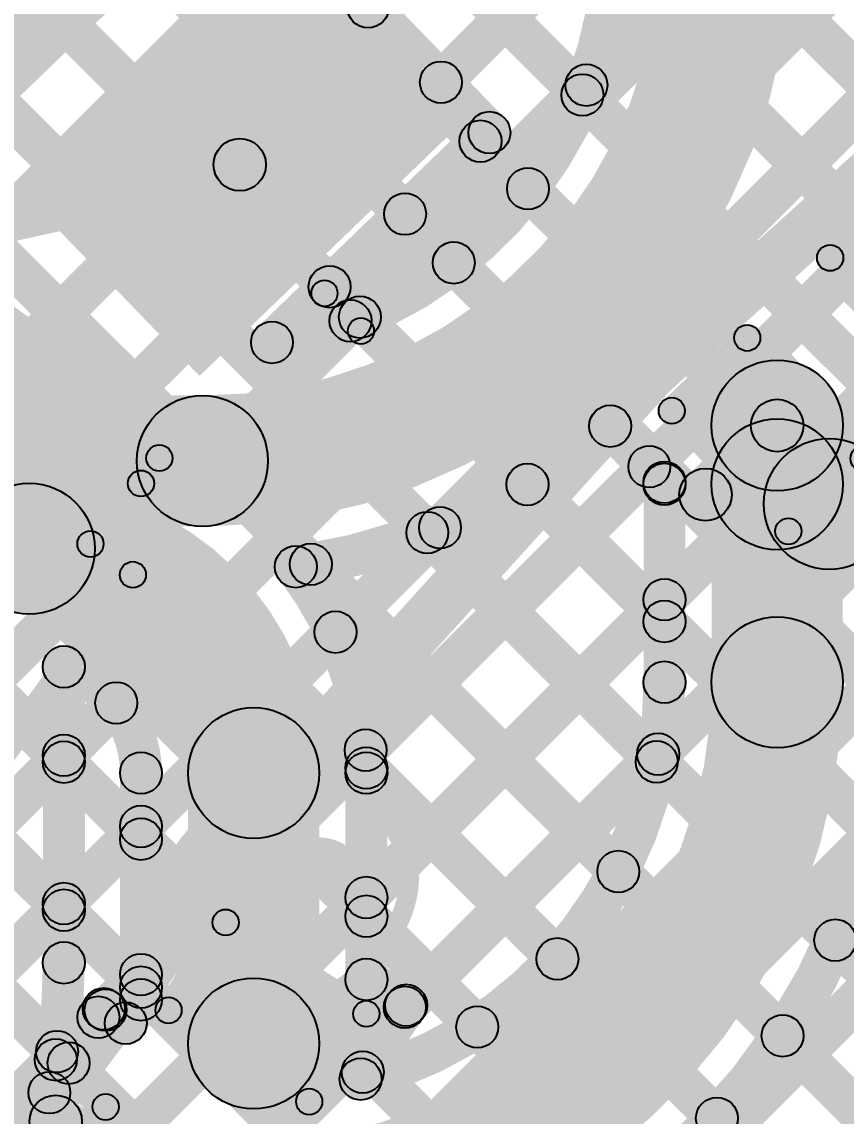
# Model space of a CAD drawing. Header units: millimetres. Extents: x -2.17 to 2.17, y -2.17 to 2.17.
# Drawn here: x -0.8104 to -0.6532, y 0.5495 to 0.7584 of the extents above; entities that cross this region are included whole.
import ezdxf

# ---------------------------------------------------------------- set-up
doc = ezdxf.new("R2010")
doc.units = ezdxf.units.MM
doc.header["$MEASUREMENT"] = 0
for name, color, linetype in [('BottomLayer', 5, 'Continuous'), ('Mechanical2', 216, 'Continuous'), ('TopLayer', 1, 'Continuous'), ('TopOverlay', 2, 'Continuous'), ('TopPaste', 8, 'Continuous'), ('TopSolder', 216, 'Continuous')]:
    doc.layers.add(name, color=color, linetype=linetype)

# ---------------------------------------------------------------- blocks, each defined once
blk = doc.blocks.new('WS2812B_M____210')
at = {"layer": 'TopLayer'}
for points in [[(0.03504, 0.05079), (0.09409, 0.05079), (0.09409, 0.01142), (0.03504, 0.01142)], [(0.03504, -0.01142), (0.09409, -0.01142), (0.09409, -0.05079), (0.03504, -0.05079)]]:
    blk.add_hatch(color=1, dxfattribs=at).paths.add_polyline_path(points)
at = {"layer": 'TopOverlay'}
for points in [[(0.07, 0.0725), (0.07, 0.0675), (-0.07, 0.0675), (-0.07, 0.0725)], [(0.0725, 0.06), (0.0675, 0.06), (0.0675, 0.07), (0.0725, 0.07)]]:
    blk.add_hatch(color=2, dxfattribs=at).paths.add_polyline_path(points)
h = blk.add_hatch(color=2, dxfattribs=at)
edge = h.paths.add_edge_path()
edge.add_arc((0.07, 0.07), 0.0025, 0, 360)
h = blk.add_hatch(color=2, dxfattribs=at)
edge = h.paths.add_edge_path()
edge.add_arc((0.07, 0.07), 0.0025, 0, 360)
h = blk.add_hatch(color=2, dxfattribs=at)
edge = h.paths.add_edge_path()
edge.add_arc((0.07, 0.06), 0.0025, 0, 360)
at = {"layer": 'TopPaste'}
for points in [[(0.03504, 0.05079), (0.09409, 0.05079), (0.09409, 0.01142), (0.03504, 0.01142)], [(0.03504, -0.01142), (0.09409, -0.01142), (0.09409, -0.05079), (0.03504, -0.05079)]]:
    blk.add_hatch(color=8, dxfattribs=at).paths.add_polyline_path(points)
at = {"layer": 'TopSolder'}
for points in [[(0.03104, 0.05479), (0.09809, 0.05479), (0.09809, 0.00742), (0.03104, 0.00742)], [(0.03104, -0.00742), (0.09809, -0.00742), (0.09809, -0.05479), (0.03104, -0.05479)]]:
    blk.add_hatch(color=216, dxfattribs=at).paths.add_polyline_path(points)
at = {"layer": 'TopOverlay'}
for centre in [(0.07, 0.07), (0.07, 0.07), (0.07, 0.06)]:
    blk.add_circle(centre, 0.0025, dxfattribs=at)
blk = doc.blocks.new('WS2812B_M____211')
at = {"layer": 'TopLayer'}
blk.add_hatch(color=1, dxfattribs=at).paths.add_polyline_path([(-0.09409, 0.05079), (-0.03504, 0.05079), (-0.03504, 0.01142), (-0.09409, 0.01142)])
at = {"layer": 'TopOverlay'}
h = blk.add_hatch(color=2, dxfattribs=at)
edge = h.paths.add_edge_path()
edge.add_arc((-0.07, 0.07), 0.0025, 0, 360)
h = blk.add_hatch(color=2, dxfattribs=at)
edge = h.paths.add_edge_path()
edge.add_arc((-0.07, 0.07), 0.0025, 0, 360)
for points in [[(0.07, 0.0725), (0.07, 0.0675), (-0.07, 0.0675), (-0.07, 0.0725)], [(-0.0675, 0.06), (-0.0725, 0.06), (-0.0725, 0.07), (-0.0675, 0.07)]]:
    blk.add_hatch(color=2, dxfattribs=at).paths.add_polyline_path(points)
h = blk.add_hatch(color=2, dxfattribs=at)
edge = h.paths.add_edge_path()
edge.add_arc((-0.091, 0.061), 0.0025, 0, 360)
h = blk.add_hatch(color=2, dxfattribs=at)
edge = h.paths.add_edge_path()
edge.add_arc((-0.085, 0.061), 0.0025, 0, 360)
h = blk.add_hatch(color=2, dxfattribs=at)
edge = h.paths.add_edge_path()
edge.add_arc((-0.07, 0.06), 0.0025, 0, 360)
at = {"layer": 'TopPaste'}
blk.add_hatch(color=8, dxfattribs=at).paths.add_polyline_path([(-0.09409, 0.05079), (-0.03504, 0.05079), (-0.03504, 0.01142), (-0.09409, 0.01142)])
at = {"layer": 'TopSolder'}
blk.add_hatch(color=216, dxfattribs=at).paths.add_polyline_path([(-0.09809, 0.05479), (-0.03104, 0.05479), (-0.03104, 0.00742), (-0.09809, 0.00742)])
at = {"layer": 'TopOverlay', "const_width": 0.005}
blk.add_lwpolyline([(-0.085, 0.061, 1), (-0.091, 0.061, 1)], format="xyb", close=True, dxfattribs=at)
at = {"layer": 'TopOverlay'}
for centre in [(-0.07, 0.07), (-0.07, 0.07), (-0.091, 0.061), (-0.085, 0.061), (-0.07, 0.06)]:
    blk.add_circle(centre, 0.0025, dxfattribs=at)
blk = doc.blocks.new('C__0402_382')
at = {"layer": 'TopLayer'}
for points in [[(-0.0275, -0.0125), (-0.0275, 0.0125), (-0.0095, 0.0125), (-0.0095, -0.0125)], [(0.0095, -0.0125), (0.0095, 0.0125), (0.0275, 0.0125), (0.0275, -0.0125)]]:
    blk.add_hatch(color=1, dxfattribs=at).paths.add_polyline_path(points)
at = {"layer": 'TopOverlay'}
h = blk.add_hatch(color=2, dxfattribs=at)
edge = h.paths.add_edge_path()
edge.add_arc((-0.031, 0.016), 0.0025, 0, 360)
h = blk.add_hatch(color=2, dxfattribs=at)
edge = h.paths.add_edge_path()
edge.add_arc((-0.031, 0.016), 0.0025, 0, 360)
for points in [[(-0.031, 0.0135), (-0.031, 0.0185), (-0.011, 0.0185), (-0.011, 0.0135)], [(0.011, 0.0135), (0.011, 0.0185), (0.031, 0.0185), (0.031, 0.0135)], [(-0.0335, 0.016), (-0.0285, 0.016), (-0.0285, -0.016), (-0.0335, -0.016)], [(0.0285, 0.016), (0.0335, 0.016), (0.0335, -0.016), (0.0285, -0.016)], [(-0.031, -0.0185), (-0.031, -0.0135), (-0.011, -0.0135), (-0.011, -0.0185)], [(0.011, -0.0185), (0.011, -0.0135), (0.031, -0.0135), (0.031, -0.0185)]]:
    blk.add_hatch(color=2, dxfattribs=at).paths.add_polyline_path(points)
h = blk.add_hatch(color=2, dxfattribs=at)
edge = h.paths.add_edge_path()
edge.add_arc((-0.011, 0.016), 0.0025, 0, 360)
h = blk.add_hatch(color=2, dxfattribs=at)
edge = h.paths.add_edge_path()
edge.add_arc((0.011, 0.016), 0.0025, 0, 360)
h = blk.add_hatch(color=2, dxfattribs=at)
edge = h.paths.add_edge_path()
edge.add_arc((0.031, 0.016), 0.0025, 0, 360)
h = blk.add_hatch(color=2, dxfattribs=at)
edge = h.paths.add_edge_path()
edge.add_arc((0.031, 0.016), 0.0025, 0, 360)
h = blk.add_hatch(color=2, dxfattribs=at)
edge = h.paths.add_edge_path()
edge.add_arc((-0.031, -0.016), 0.0025, 0, 360)
h = blk.add_hatch(color=2, dxfattribs=at)
edge = h.paths.add_edge_path()
edge.add_arc((-0.031, -0.016), 0.0025, 0, 360)
h = blk.add_hatch(color=2, dxfattribs=at)
edge = h.paths.add_edge_path()
edge.add_arc((-0.011, -0.016), 0.0025, 0, 360)
h = blk.add_hatch(color=2, dxfattribs=at)
edge = h.paths.add_edge_path()
edge.add_arc((0.011, -0.016), 0.0025, 0, 360)
h = blk.add_hatch(color=2, dxfattribs=at)
edge = h.paths.add_edge_path()
edge.add_arc((0.031, -0.016), 0.0025, 0, 360)
h = blk.add_hatch(color=2, dxfattribs=at)
edge = h.paths.add_edge_path()
edge.add_arc((0.031, -0.016), 0.0025, 0, 360)
at = {"layer": 'TopPaste'}
for points in [[(-0.0275, -0.0125), (-0.0275, 0.0125), (-0.0095, 0.0125), (-0.0095, -0.0125)], [(0.0095, -0.0125), (0.0095, 0.0125), (0.0275, 0.0125), (0.0275, -0.0125)]]:
    blk.add_hatch(color=8, dxfattribs=at).paths.add_polyline_path(points)
at = {"layer": 'TopSolder'}
for points in [[(-0.02986, -0.01486), (-0.02986, 0.01486), (-0.00714, 0.01486), (-0.00714, -0.01486)], [(0.00714, -0.01486), (0.00714, 0.01486), (0.02986, 0.01486), (0.02986, -0.01486)]]:
    blk.add_hatch(color=216, dxfattribs=at).paths.add_polyline_path(points)
at = {"layer": 'TopOverlay'}
for centre in [(-0.031, 0.016), (-0.031, 0.016), (-0.011, 0.016), (0.011, 0.016), (0.031, 0.016), (0.031, 0.016), (-0.031, -0.016), (-0.031, -0.016), (-0.011, -0.016), (0.011, -0.016), (0.031, -0.016), (0.031, -0.016)]:
    blk.add_circle(centre, 0.0025, dxfattribs=at)
blk = doc.blocks.new('C__0402_383')
at = {"layer": 'TopLayer'}
for points in [[(-0.0275, -0.0125), (-0.0275, 0.0125), (-0.0095, 0.0125), (-0.0095, -0.0125)], [(0.0095, -0.0125), (0.0095, 0.0125), (0.0275, 0.0125), (0.0275, -0.0125)]]:
    blk.add_hatch(color=1, dxfattribs=at).paths.add_polyline_path(points)
at = {"layer": 'TopOverlay'}
h = blk.add_hatch(color=2, dxfattribs=at)
edge = h.paths.add_edge_path()
edge.add_arc((-0.031, 0.016), 0.0025, 0, 360)
h = blk.add_hatch(color=2, dxfattribs=at)
edge = h.paths.add_edge_path()
edge.add_arc((-0.031, 0.016), 0.0025, 0, 360)
for points in [[(-0.031, 0.0135), (-0.031, 0.0185), (-0.011, 0.0185), (-0.011, 0.0135)], [(0.011, 0.0135), (0.011, 0.0185), (0.031, 0.0185), (0.031, 0.0135)], [(-0.0335, 0.016), (-0.0285, 0.016), (-0.0285, -0.016), (-0.0335, -0.016)], [(0.0285, 0.016), (0.0335, 0.016), (0.0335, -0.016), (0.0285, -0.016)], [(-0.031, -0.0185), (-0.031, -0.0135), (-0.011, -0.0135), (-0.011, -0.0185)], [(0.011, -0.0185), (0.011, -0.0135), (0.031, -0.0135), (0.031, -0.0185)]]:
    blk.add_hatch(color=2, dxfattribs=at).paths.add_polyline_path(points)
h = blk.add_hatch(color=2, dxfattribs=at)
edge = h.paths.add_edge_path()
edge.add_arc((-0.011, 0.016), 0.0025, 0, 360)
h = blk.add_hatch(color=2, dxfattribs=at)
edge = h.paths.add_edge_path()
edge.add_arc((0.011, 0.016), 0.0025, 0, 360)
h = blk.add_hatch(color=2, dxfattribs=at)
edge = h.paths.add_edge_path()
edge.add_arc((0.031, 0.016), 0.0025, 0, 360)
h = blk.add_hatch(color=2, dxfattribs=at)
edge = h.paths.add_edge_path()
edge.add_arc((0.031, 0.016), 0.0025, 0, 360)
h = blk.add_hatch(color=2, dxfattribs=at)
edge = h.paths.add_edge_path()
edge.add_arc((-0.031, -0.016), 0.0025, 0, 360)
h = blk.add_hatch(color=2, dxfattribs=at)
edge = h.paths.add_edge_path()
edge.add_arc((-0.031, -0.016), 0.0025, 0, 360)
h = blk.add_hatch(color=2, dxfattribs=at)
edge = h.paths.add_edge_path()
edge.add_arc((-0.011, -0.016), 0.0025, 0, 360)
h = blk.add_hatch(color=2, dxfattribs=at)
edge = h.paths.add_edge_path()
edge.add_arc((0.011, -0.016), 0.0025, 0, 360)
h = blk.add_hatch(color=2, dxfattribs=at)
edge = h.paths.add_edge_path()
edge.add_arc((0.031, -0.016), 0.0025, 0, 360)
h = blk.add_hatch(color=2, dxfattribs=at)
edge = h.paths.add_edge_path()
edge.add_arc((0.031, -0.016), 0.0025, 0, 360)
at = {"layer": 'TopPaste'}
for points in [[(-0.0275, -0.0125), (-0.0275, 0.0125), (-0.0095, 0.0125), (-0.0095, -0.0125)], [(0.0095, -0.0125), (0.0095, 0.0125), (0.0275, 0.0125), (0.0275, -0.0125)]]:
    blk.add_hatch(color=8, dxfattribs=at).paths.add_polyline_path(points)
at = {"layer": 'TopSolder'}
for points in [[(-0.02986, -0.01486), (-0.02986, 0.01486), (-0.00714, 0.01486), (-0.00714, -0.01486)], [(0.00714, -0.01486), (0.00714, 0.01486), (0.02986, 0.01486), (0.02986, -0.01486)]]:
    blk.add_hatch(color=216, dxfattribs=at).paths.add_polyline_path(points)
at = {"layer": 'TopOverlay'}
for centre in [(-0.031, 0.016), (-0.031, 0.016), (-0.011, 0.016), (0.011, 0.016), (0.031, 0.016), (0.031, 0.016), (-0.031, -0.016), (-0.031, -0.016), (-0.011, -0.016), (0.011, -0.016), (0.031, -0.016), (0.031, -0.016)]:
    blk.add_circle(centre, 0.0025, dxfattribs=at)

msp = doc.modelspace()

# ---------------------------------------------------------------- hatches: boundary and pattern name
at = {"layer": 'BottomLayer'}
for points in [[(-1.3985, 1.49042), (-1.39284, 1.49607), (-0.4621, 0.56533), (-0.46775, 0.55967)], [(-1.41264, 1.47627), (-1.40699, 1.48193), (-0.49038, 0.56533), (-0.49604, 0.55967)], [(-1.26449, 0.29206), (-1.27014, 0.29772), (-0.08514, 1.48272), (-0.07949, 1.47706)], [(-1.2362, 0.29206), (-1.24186, 0.29772), (-0.05686, 1.48272), (-0.0512, 1.47706)], [(-1.20792, 0.29206), (-1.21357, 0.29772), (-0.02857, 1.48272), (-0.02292, 1.47706)], [(-1.17963, 0.29206), (-1.18529, 0.29772), (-0.00029, 1.48272), (0.00537, 1.47706)], [(-1.15135, 0.29206), (-1.15701, 0.29772), (0.02799, 1.48272), (0.03365, 1.47706)], [(-1.12306, 0.29206), (-1.12872, 0.29772), (0.05628, 1.48272), (0.06194, 1.47706)], [(-1.09478, 0.29206), (-1.10044, 0.29772), (0.08456, 1.48272), (0.09022, 1.47706)], [(-1.0665, 0.29206), (-1.07215, 0.29772), (0.11285, 1.48272), (0.1185, 1.47706)], [(-1.03821, 0.29206), (-1.04387, 0.29772), (0.13631, 1.47789), (0.14197, 1.47224)], [(-1.42678, 1.46213), (-1.42113, 1.46779), (-0.51867, 0.56533), (-0.52432, 0.55967)], [(-1.00993, 0.29206), (-1.01558, 0.29772), (0.14567, 1.45897), (0.15133, 1.45332)], [(-1.44092, 1.44799), (-1.43527, 1.45365), (-0.54695, 0.56533), (-0.5526, 0.55967)], [(-1.45507, 1.43385), (-1.44941, 1.43951), (-0.57372, 0.56382), (-0.57938, 0.55816)], [(-0.98164, 0.29206), (-0.9873, 0.29772), (0.14567, 1.43069), (0.15133, 1.42503)], [(-0.95336, 0.29206), (-0.95902, 0.29772), (0.14567, 1.4024), (0.15133, 1.39675)], [(-0.92507, 0.29206), (-0.93073, 0.29772), (0.14567, 1.37412), (0.15133, 1.36846)], [(-1.52262, 1.35998), (-1.51696, 1.36564), (-0.64254, 0.49122), (-0.6482, 0.48556)], [(-1.53479, 1.34387), (-1.52913, 1.34953), (-0.67083, 0.49122), (-0.67648, 0.48556)], [(-1.54696, 1.32776), (-1.54131, 1.33341), (-0.69911, 0.49122), (-0.70477, 0.48556)], [(-1.55913, 1.31164), (-1.55348, 1.3173), (-0.72739, 0.49122), (-0.73305, 0.48556)], [(-1.11914, 1.06964), (-1.11348, 1.0753), (-0.59204, 0.55385), (-0.59769, 0.54819)], [(-1.12317, 1.04538), (-1.11751, 1.05104), (-0.6036, 0.53713), (-0.60925, 0.53147)], [(-1.0902, 0.98414), (-1.08455, 0.98979), (-0.60667, 0.51192), (-0.61233, 0.50626)], [(-1.10602, 0.97166), (-1.10036, 0.97732), (-0.61426, 0.49122), (-0.61991, 0.48556)]]:
    msp.add_hatch(color=5, dxfattribs=at).paths.add_polyline_path(points)
at = {"layer": 'TopLayer'}
for points in [[(-0.79299, 0.82833), (-0.78733, 0.83399), (-0.70063, 0.7473), (-0.70629, 0.74164)], [(-0.72764, 0.74406), (-0.73329, 0.74972), (-0.70028, 0.78273), (-0.69462, 0.77707)], [(-0.76381, 0.77566), (-0.75806, 0.78122), (-0.71832, 0.74007), (-0.72408, 0.73451)], [(-0.74488, 0.69853), (-0.75054, 0.70418), (-0.70553, 0.74919), (-0.69988, 0.74353)], [(-0.75991, 0.69435), (-0.76547, 0.70011), (-0.72398, 0.74017), (-0.71842, 0.73442)], [(-0.72574, 0.73281), (-0.72009, 0.73846), (-0.71103, 0.7294), (-0.71668, 0.72375)], [(-0.87313, 0.70302), (-0.87529, 0.71279), (-0.76992, 0.73605), (-0.76776, 0.72628)], [(-0.74013, 0.71891), (-0.73448, 0.72457), (-0.72518, 0.71527), (-0.73083, 0.70961)], [(-0.75452, 0.70502), (-0.74886, 0.71068), (-0.74309, 0.7049), (-0.74874, 0.69924)], [(-0.82575, 0.6621), (-0.82575, 0.6871), (-0.77595, 0.6871), (-0.77595, 0.6621)], [(-0.70105, 0.67848), (-0.6953, 0.68403), (-0.68493, 0.6733), (-0.69069, 0.66774)], [(-0.6765, 0.66457), (-0.68345, 0.67177), (-0.66978, 0.68496), (-0.66283, 0.67777)], [(-0.65381, 0.67016), (-0.67881, 0.67016), (-0.67881, 0.68137), (-0.65381, 0.68137)], [(-0.65637, 0.65389), (-0.65637, 0.67889), (-0.61854, 0.67889), (-0.61854, 0.65389)], [(-0.74199, 0.61656), (-0.74765, 0.62222), (-0.69353, 0.67634), (-0.68787, 0.67069)], [(-0.71678, 0.66728), (-0.71112, 0.67294), (-0.68498, 0.64679), (-0.69064, 0.64114)], [(-0.68381, 0.63236), (-0.69181, 0.63236), (-0.69181, 0.67016), (-0.68381, 0.67016)], [(-0.65381, 0.63236), (-0.67881, 0.63236), (-0.67881, 0.67016), (-0.65381, 0.67016)], [(-0.74774, 0.6391), (-0.7534, 0.64476), (-0.73346, 0.6647), (-0.7278, 0.65904)], [(-0.73588, 0.6581), (-0.73022, 0.66375), (-0.68646, 0.61999), (-0.69212, 0.61434)], [(-0.75811, 0.65204), (-0.75245, 0.6577), (-0.6938, 0.59904), (-0.69945, 0.59338)], [(-0.74185, 0.58843), (-0.7475, 0.59408), (-0.69064, 0.65095), (-0.68498, 0.64529)], [(-0.79839, 0.57881), (-0.80639, 0.57881), (-0.80639, 0.6353), (-0.79839, 0.6353)], [(-0.79956, 0.61557), (-0.80521, 0.62122), (-0.79522, 0.63122), (-0.78956, 0.62557)], [(-0.73451, 0.56748), (-0.74017, 0.57313), (-0.69185, 0.62146), (-0.68619, 0.6158)], [(-0.80521, 0.61429), (-0.79956, 0.61995), (-0.78485, 0.60524), (-0.7905, 0.59958)], [(-0.74751, 0.61316), (-0.74185, 0.61881), (-0.70541, 0.58237), (-0.71106, 0.57671)], [(-0.78368, 0.57175), (-0.79168, 0.57175), (-0.79168, 0.61503), (-0.78368, 0.61503)], [(-0.75368, 0.56339), (-0.77868, 0.56339), (-0.77868, 0.61503), (-0.75368, 0.61503)], [(-0.74068, 0.57562), (-0.74868, 0.57562), (-0.74868, 0.61503), (-0.74068, 0.61503)], [(-0.79956, 0.58728), (-0.80521, 0.59294), (-0.7905, 0.60765), (-0.78485, 0.60199)], [(-0.76088, 0.45626), (-0.76654, 0.46191), (-0.62994, 0.59851), (-0.62428, 0.59285)], [(-0.80521, 0.58601), (-0.79956, 0.59167), (-0.78485, 0.57695), (-0.7905, 0.5713)], [(-0.7475, 0.58487), (-0.74185, 0.59052), (-0.72069, 0.56937), (-0.72635, 0.56371)], [(-0.65807, 0.58028), (-0.65241, 0.58594), (-0.62432, 0.55785), (-0.62998, 0.55219)], [(-0.79161, 0.56695), (-0.79727, 0.5726), (-0.7905, 0.57937), (-0.78485, 0.57371)], [(-0.74685, 0.57226), (-0.7425, 0.57897), (-0.73491, 0.57404), (-0.73927, 0.56734)], [(-0.79695, 0.56664), (-0.7926, 0.57335), (-0.7884, 0.57063), (-0.79276, 0.56392)], [(-0.78723, 0.56509), (-0.79394, 0.56945), (-0.79103, 0.57392), (-0.78432, 0.56957)], [(-0.74203, 0.55574), (-0.74874, 0.5601), (-0.74044, 0.57287), (-0.73373, 0.56851)], [(-0.80181, 0.55182), (-0.80852, 0.55617), (-0.79813, 0.57217), (-0.79142, 0.56782)], [(-0.8011, 0.55746), (-0.80675, 0.56312), (-0.79863, 0.57124), (-0.79297, 0.56558)], [(-0.66811, 0.56204), (-0.66245, 0.56769), (-0.64156, 0.54681), (-0.64722, 0.54115)], [(-0.8065, 0.55902), (-0.80085, 0.56467), (-0.79866, 0.56248), (-0.80432, 0.55683)], [(-0.80667, 0.54433), (-0.80122, 0.55272), (-0.78235, 0.54047), (-0.7878, 0.53208)], [(-0.68064, 0.54628), (-0.67498, 0.55194), (-0.66399, 0.54095), (-0.66964, 0.53529)]]:
    msp.add_hatch(color=1, dxfattribs=at).paths.add_polyline_path(points)
h = msp.add_hatch(color=1, dxfattribs=at)
edge = h.paths.add_edge_path()
edge.add_arc((-0.74436, 0.76128), 0.004, 0, 360)
h = msp.add_hatch(color=1, dxfattribs=at)
edge = h.paths.add_edge_path()
edge.add_arc((-0.73046, 0.74689), 0.004, 0, 360)
h = msp.add_hatch(color=1, dxfattribs=at)
edge = h.paths.add_edge_path()
edge.add_arc((-0.7027, 0.74636), 0.004, 0, 360)
h = msp.add_hatch(color=1, dxfattribs=at)
edge = h.paths.add_edge_path()
edge.add_arc((-0.70346, 0.74447), 0.004, 0, 360)
h = msp.add_hatch(color=1, dxfattribs=at)
edge = h.paths.add_edge_path()
edge.add_arc((-0.72291, 0.73564), 0.004, 0, 360)
h = msp.add_hatch(color=1, dxfattribs=at)
edge = h.paths.add_edge_path()
edge.add_arc((-0.7212, 0.73729), 0.004, 0, 360)
h = msp.add_hatch(color=1, dxfattribs=at)
edge = h.paths.add_edge_path()
edge.add_arc((-0.7212, 0.73729), 0.004, 0, 360)
h = msp.add_hatch(color=1, dxfattribs=at)
edge = h.paths.add_edge_path()
edge.add_arc((-0.76884, 0.73116), 0.005, 0, 360)
h = msp.add_hatch(color=1, dxfattribs=at)
edge = h.paths.add_edge_path()
edge.add_arc((-0.71385, 0.72658), 0.004, 0, 360)
h = msp.add_hatch(color=1, dxfattribs=at)
edge = h.paths.add_edge_path()
edge.add_arc((-0.7373, 0.72174), 0.004, 0, 360)
h = msp.add_hatch(color=1, dxfattribs=at)
edge = h.paths.add_edge_path()
edge.add_arc((-0.72801, 0.71244), 0.004, 0, 360)
h = msp.add_hatch(color=1, dxfattribs=at)
edge = h.paths.add_edge_path()
edge.add_arc((-0.75169, 0.70785), 0.004, 0, 360)
h = msp.add_hatch(color=1, dxfattribs=at)
edge = h.paths.add_edge_path()
edge.add_arc((-0.74592, 0.70207), 0.004, 0, 360)
h = msp.add_hatch(color=1, dxfattribs=at)
edge = h.paths.add_edge_path()
edge.add_arc((-0.74771, 0.70135), 0.004, 0, 360)
h = msp.add_hatch(color=1, dxfattribs=at)
edge = h.paths.add_edge_path()
edge.add_arc((-0.76269, 0.69723), 0.004, 0, 360)
h = msp.add_hatch(color=1, dxfattribs=at)
edge = h.paths.add_edge_path()
edge.add_arc((-0.76269, 0.69723), 0.004, 0, 360)
h = msp.add_hatch(color=1, dxfattribs=at)
edge = h.paths.add_edge_path()
edge.add_arc((-0.66631, 0.68137), 0.0125, 0, 360)
h = msp.add_hatch(color=1, dxfattribs=at)
edge = h.paths.add_edge_path()
edge.add_arc((-0.77595, 0.6746), 0.0125, 0, 360)
h = msp.add_hatch(color=1, dxfattribs=at)
edge = h.paths.add_edge_path()
edge.add_arc((-0.77595, 0.6746), 0.0125, 0, 360)
h = msp.add_hatch(color=1, dxfattribs=at)
edge = h.paths.add_edge_path()
edge.add_arc((-0.69817, 0.68126), 0.004, 0, 360)
h = msp.add_hatch(color=1, dxfattribs=at)
edge = h.paths.add_edge_path()
edge.add_arc((-0.69817, 0.68126), 0.004, 0, 360)
h = msp.add_hatch(color=1, dxfattribs=at)
edge = h.paths.add_edge_path()
edge.add_arc((-0.66631, 0.68137), 0.005, 0, 360)
h = msp.add_hatch(color=1, dxfattribs=at)
edge = h.paths.add_edge_path()
edge.add_arc((-0.66631, 0.67016), 0.0125, 0, 360)
h = msp.add_hatch(color=1, dxfattribs=at)
edge = h.paths.add_edge_path()
edge.add_arc((-0.66631, 0.67016), 0.0125, 0, 360)
h = msp.add_hatch(color=1, dxfattribs=at)
edge = h.paths.add_edge_path()
edge.add_arc((-0.66631, 0.67016), 0.0125, 0, 360)
h = msp.add_hatch(color=1, dxfattribs=at)
edge = h.paths.add_edge_path()
edge.add_arc((-0.6907, 0.67351), 0.004, 0, 360)
h = msp.add_hatch(color=1, dxfattribs=at)
edge = h.paths.add_edge_path()
edge.add_arc((-0.65637, 0.66639), 0.0125, 0, 360)
h = msp.add_hatch(color=1, dxfattribs=at)
edge = h.paths.add_edge_path()
edge.add_arc((-0.65637, 0.66639), 0.0125, 0, 360)
h = msp.add_hatch(color=1, dxfattribs=at)
edge = h.paths.add_edge_path()
edge.add_arc((-0.71395, 0.67011), 0.004, 0, 360)
h = msp.add_hatch(color=1, dxfattribs=at)
edge = h.paths.add_edge_path()
edge.add_arc((-0.68781, 0.67052), 0.004, 0, 360)
h = msp.add_hatch(color=1, dxfattribs=at)
edge = h.paths.add_edge_path()
edge.add_arc((-0.68781, 0.67016), 0.004, 0, 360)
h = msp.add_hatch(color=1, dxfattribs=at)
edge = h.paths.add_edge_path()
edge.add_arc((-0.67998, 0.66817), 0.005, 0, 360)
h = msp.add_hatch(color=1, dxfattribs=at)
edge = h.paths.add_edge_path()
edge.add_arc((-0.809, 0.65785), 0.0125, 0, 360)
h = msp.add_hatch(color=1, dxfattribs=at)
edge = h.paths.add_edge_path()
edge.add_arc((-0.809, 0.65785), 0.0125, 0, 360)
h = msp.add_hatch(color=1, dxfattribs=at)
edge = h.paths.add_edge_path()
edge.add_arc((-0.73305, 0.66092), 0.004, 0, 360)
h = msp.add_hatch(color=1, dxfattribs=at)
edge = h.paths.add_edge_path()
edge.add_arc((-0.73063, 0.66187), 0.004, 0, 360)
h = msp.add_hatch(color=1, dxfattribs=at)
edge = h.paths.add_edge_path()
edge.add_arc((-0.75814, 0.65441), 0.004, 0, 360)
h = msp.add_hatch(color=1, dxfattribs=at)
edge = h.paths.add_edge_path()
edge.add_arc((-0.75814, 0.65441), 0.004, 0, 360)
h = msp.add_hatch(color=1, dxfattribs=at)
edge = h.paths.add_edge_path()
edge.add_arc((-0.75528, 0.65487), 0.004, 0, 360)
h = msp.add_hatch(color=1, dxfattribs=at)
edge = h.paths.add_edge_path()
edge.add_arc((-0.68781, 0.64812), 0.004, 0, 360)
h = msp.add_hatch(color=1, dxfattribs=at)
edge = h.paths.add_edge_path()
edge.add_arc((-0.68781, 0.64396), 0.004, 0, 360)
h = msp.add_hatch(color=1, dxfattribs=at)
edge = h.paths.add_edge_path()
edge.add_arc((-0.75057, 0.64193), 0.004, 0, 360)
h = msp.add_hatch(color=1, dxfattribs=at)
edge = h.paths.add_edge_path()
edge.add_arc((-0.66631, 0.63236), 0.0125, 0, 360)
h = msp.add_hatch(color=1, dxfattribs=at)
edge = h.paths.add_edge_path()
edge.add_arc((-0.66631, 0.63236), 0.0125, 0, 360)
h = msp.add_hatch(color=1, dxfattribs=at)
edge = h.paths.add_edge_path()
edge.add_arc((-0.80239, 0.6353), 0.004, 0, 360)
h = msp.add_hatch(color=1, dxfattribs=at)
edge = h.paths.add_edge_path()
edge.add_arc((-0.80239, 0.6353), 0.004, 0, 360)
h = msp.add_hatch(color=1, dxfattribs=at)
edge = h.paths.add_edge_path()
edge.add_arc((-0.68781, 0.63236), 0.004, 0, 360)
h = msp.add_hatch(color=1, dxfattribs=at)
edge = h.paths.add_edge_path()
edge.add_arc((-0.68781, 0.63236), 0.004, 0, 360)
h = msp.add_hatch(color=1, dxfattribs=at)
edge = h.paths.add_edge_path()
edge.add_arc((-0.79239, 0.6284), 0.004, 0, 360)
h = msp.add_hatch(color=1, dxfattribs=at)
edge = h.paths.add_edge_path()
edge.add_arc((-0.76618, 0.61503), 0.0125, 0, 360)
h = msp.add_hatch(color=1, dxfattribs=at)
edge = h.paths.add_edge_path()
edge.add_arc((-0.76618, 0.61503), 0.0125, 0, 360)
h = msp.add_hatch(color=1, dxfattribs=at)
edge = h.paths.add_edge_path()
edge.add_arc((-0.74482, 0.61939), 0.004, 0, 360)
h = msp.add_hatch(color=1, dxfattribs=at)
edge = h.paths.add_edge_path()
edge.add_arc((-0.68902, 0.61863), 0.004, 0, 360)
h = msp.add_hatch(color=1, dxfattribs=at)
edge = h.paths.add_edge_path()
edge.add_arc((-0.80239, 0.6184), 0.004, 0, 360)
h = msp.add_hatch(color=1, dxfattribs=at)
edge = h.paths.add_edge_path()
edge.add_arc((-0.80239, 0.61712), 0.004, 0, 360)
h = msp.add_hatch(color=1, dxfattribs=at)
edge = h.paths.add_edge_path()
edge.add_arc((-0.68929, 0.61716), 0.004, 0, 360)
h = msp.add_hatch(color=1, dxfattribs=at)
edge = h.paths.add_edge_path()
edge.add_arc((-0.78768, 0.61503), 0.004, 0, 360)
h = msp.add_hatch(color=1, dxfattribs=at)
edge = h.paths.add_edge_path()
edge.add_arc((-0.78768, 0.61503), 0.004, 0, 360)
h = msp.add_hatch(color=1, dxfattribs=at)
edge = h.paths.add_edge_path()
edge.add_arc((-0.74468, 0.61599), 0.004, 0, 360)
h = msp.add_hatch(color=1, dxfattribs=at)
edge = h.paths.add_edge_path()
edge.add_arc((-0.74468, 0.61503), 0.004, 0, 360)
h = msp.add_hatch(color=1, dxfattribs=at)
edge = h.paths.add_edge_path()
edge.add_arc((-0.74468, 0.61503), 0.004, 0, 360)
h = msp.add_hatch(color=1, dxfattribs=at)
edge = h.paths.add_edge_path()
edge.add_arc((-0.78768, 0.60482), 0.004, 0, 360)
h = msp.add_hatch(color=1, dxfattribs=at)
edge = h.paths.add_edge_path()
edge.add_arc((-0.78768, 0.60241), 0.004, 0, 360)
h = msp.add_hatch(color=1, dxfattribs=at)
edge = h.paths.add_edge_path()
edge.add_arc((-0.69662, 0.59621), 0.004, 0, 360)
h = msp.add_hatch(color=1, dxfattribs=at)
edge = h.paths.add_edge_path()
edge.add_arc((-0.80239, 0.59011), 0.004, 0, 360)
h = msp.add_hatch(color=1, dxfattribs=at)
edge = h.paths.add_edge_path()
edge.add_arc((-0.74468, 0.59125), 0.004, 0, 360)
h = msp.add_hatch(color=1, dxfattribs=at)
edge = h.paths.add_edge_path()
edge.add_arc((-0.80239, 0.58884), 0.004, 0, 360)
h = msp.add_hatch(color=1, dxfattribs=at)
edge = h.paths.add_edge_path()
edge.add_arc((-0.74468, 0.58769), 0.004, 0, 360)
h = msp.add_hatch(color=1, dxfattribs=at)
edge = h.paths.add_edge_path()
edge.add_arc((-0.65524, 0.58311), 0.004, 0, 360)
h = msp.add_hatch(color=1, dxfattribs=at)
edge = h.paths.add_edge_path()
edge.add_arc((-0.80239, 0.57881), 0.004, 0, 360)
h = msp.add_hatch(color=1, dxfattribs=at)
edge = h.paths.add_edge_path()
edge.add_arc((-0.80239, 0.57881), 0.004, 0, 360)
h = msp.add_hatch(color=1, dxfattribs=at)
edge = h.paths.add_edge_path()
edge.add_arc((-0.70824, 0.57954), 0.004, 0, 360)
h = msp.add_hatch(color=1, dxfattribs=at)
edge = h.paths.add_edge_path()
edge.add_arc((-0.78768, 0.57654), 0.004, 0, 360)
h = msp.add_hatch(color=1, dxfattribs=at)
edge = h.paths.add_edge_path()
edge.add_arc((-0.74468, 0.57562), 0.004, 0, 360)
h = msp.add_hatch(color=1, dxfattribs=at)
edge = h.paths.add_edge_path()
edge.add_arc((-0.74468, 0.57562), 0.004, 0, 360)
h = msp.add_hatch(color=1, dxfattribs=at)
edge = h.paths.add_edge_path()
edge.add_arc((-0.78768, 0.57413), 0.004, 0, 360)
h = msp.add_hatch(color=1, dxfattribs=at)
edge = h.paths.add_edge_path()
edge.add_arc((-0.78768, 0.57175), 0.004, 0, 360)
h = msp.add_hatch(color=1, dxfattribs=at)
edge = h.paths.add_edge_path()
edge.add_arc((-0.78768, 0.57175), 0.004, 0, 360)
h = msp.add_hatch(color=1, dxfattribs=at)
edge = h.paths.add_edge_path()
edge.add_arc((-0.76618, 0.56339), 0.0125, 0, 360)
h = msp.add_hatch(color=1, dxfattribs=at)
edge = h.paths.add_edge_path()
edge.add_arc((-0.73709, 0.57069), 0.004, 0, 360)
h = msp.add_hatch(color=1, dxfattribs=at)
edge = h.paths.add_edge_path()
edge.add_arc((-0.73709, 0.57069), 0.004, 0, 360)
h = msp.add_hatch(color=1, dxfattribs=at)
edge = h.paths.add_edge_path()
edge.add_arc((-0.7958, 0.56841), 0.004, 0, 360)
h = msp.add_hatch(color=1, dxfattribs=at)
edge = h.paths.add_edge_path()
edge.add_arc((-0.79477, 0.57), 0.004, 0, 360)
h = msp.add_hatch(color=1, dxfattribs=at)
edge = h.paths.add_edge_path()
edge.add_arc((-0.79477, 0.57), 0.004, 0, 360)
h = msp.add_hatch(color=1, dxfattribs=at)
edge = h.paths.add_edge_path()
edge.add_arc((-0.79444, 0.56978), 0.004, 0, 360)
h = msp.add_hatch(color=1, dxfattribs=at)
edge = h.paths.add_edge_path()
edge.add_arc((-0.73734, 0.57031), 0.004, 0, 360)
h = msp.add_hatch(color=1, dxfattribs=at)
edge = h.paths.add_edge_path()
edge.add_arc((-0.79058, 0.56727), 0.004, 0, 360)
h = msp.add_hatch(color=1, dxfattribs=at)
edge = h.paths.add_edge_path()
edge.add_arc((-0.79058, 0.56727), 0.004, 0, 360)
h = msp.add_hatch(color=1, dxfattribs=at)
edge = h.paths.add_edge_path()
edge.add_arc((-0.72352, 0.56654), 0.004, 0, 360)
h = msp.add_hatch(color=1, dxfattribs=at)
edge = h.paths.add_edge_path()
edge.add_arc((-0.66528, 0.56487), 0.004, 0, 360)
h = msp.add_hatch(color=1, dxfattribs=at)
edge = h.paths.add_edge_path()
edge.add_arc((-0.80393, 0.56029), 0.004, 0, 360)
h = msp.add_hatch(color=1, dxfattribs=at)
edge = h.paths.add_edge_path()
edge.add_arc((-0.80368, 0.56184), 0.004, 0, 360)
h = msp.add_hatch(color=1, dxfattribs=at)
edge = h.paths.add_edge_path()
edge.add_arc((-0.80149, 0.55966), 0.004, 0, 360)
h = msp.add_hatch(color=1, dxfattribs=at)
edge = h.paths.add_edge_path()
edge.add_arc((-0.74538, 0.55792), 0.004, 0, 360)
h = msp.add_hatch(color=1, dxfattribs=at)
edge = h.paths.add_edge_path()
edge.add_arc((-0.74578, 0.55659), 0.004, 0, 360)
h = msp.add_hatch(color=1, dxfattribs=at)
edge = h.paths.add_edge_path()
edge.add_arc((-0.80516, 0.554), 0.004, 0, 360)
h = msp.add_hatch(color=1, dxfattribs=at)
edge = h.paths.add_edge_path()
edge.add_arc((-0.80516, 0.554), 0.004, 0, 360)
h = msp.add_hatch(color=1, dxfattribs=at)
edge = h.paths.add_edge_path()
edge.add_arc((-0.80395, 0.54853), 0.005, 0, 360)
h = msp.add_hatch(color=1, dxfattribs=at)
edge = h.paths.add_edge_path()
edge.add_arc((-0.67781, 0.54911), 0.004, 0, 360)

# ---------------------------------------------------------------- linework, layer by layer
at = {"layer": 'Mechanical2', "const_width": 0.01}
for points in [[(2.16535, 0.001, 1), (-2.16535, 0.001, 1)], [(2.08135, -0.01, 1), (-2.04935, -0.01, 1)], [(1.84055, 0.001, 1), (-1.84055, 0.001, 1)], [(1.6437, 0.001, 1), (-1.6437, 0.001, 1)], [(1.50394, 0, 1), (-1.50394, 0, 1)], [(1.30709, 0.001, 1), (-1.30709, 0.001, 1)], [(1.17323, 0.001, 1), (-1.17323, 0.001, 1)], [(0.97638, 0.001, 1), (-0.97638, 0.001, 1)], [(0.84252, 0.001, 1), (-0.84252, 0.001, 1)]]:
    msp.add_lwpolyline(points, format="xyb", close=True, dxfattribs=at)
at = {"layer": 'TopLayer'}
for points, const_width in [([(-0.67595, 0.7746, -0.414214), (-0.77595, 0.6746)], 0.025), ([(-0.69745, 0.7746, -0.365325), (-0.76269, 0.69723)], 0.008), ([(-0.82575, 0.6746, -0.414213), (-0.809, 0.65785)], 0.025), ([(-0.69817, 0.68126, -0.137757), (-0.75814, 0.65441)], 0.008), ([(-0.65637, 0.66639, -0.183348), (-0.66631, 0.67016)], 0.025), ([(-0.809, 0.65785, -0.414213), (-0.76618, 0.61503)], 0.025), ([(-0.75814, 0.65441, -0.166249), (-0.74468, 0.61503)], 0.008), ([(-0.66631, 0.63236, -0.414214), (-0.76631, 0.53236)], 0.025), ([(-0.80239, 0.6353, -0.324592), (-0.78768, 0.61503)], 0.008), ([(-0.64481, 0.63236, -0.407642), (-0.76358, 0.51089)], 0.008), ([(-0.68781, 0.63236, -0.338674), (-0.74578, 0.55659)], 0.008), ([(-0.80239, 0.57881, -0.055799), (-0.80516, 0.554)], 0.008)]:
    msp.add_lwpolyline(points, format="xyb", dxfattribs=dict(at, const_width=const_width))
for centre, radius in [((-0.74436, 0.76128), 0.004), ((-0.73046, 0.74689), 0.004), ((-0.7027, 0.74636), 0.004), ((-0.70346, 0.74447), 0.004), ((-0.72291, 0.73564), 0.004), ((-0.7212, 0.73729), 0.004), ((-0.7212, 0.73729), 0.004), ((-0.76884, 0.73116), 0.005), ((-0.71385, 0.72658), 0.004), ((-0.7373, 0.72174), 0.004), ((-0.72801, 0.71244), 0.004), ((-0.75169, 0.70785), 0.004), ((-0.74592, 0.70207), 0.004), ((-0.74771, 0.70135), 0.004), ((-0.76269, 0.69723), 0.004), ((-0.76269, 0.69723), 0.004), ((-0.66631, 0.68137), 0.0125), ((-0.77595, 0.6746), 0.0125), ((-0.77595, 0.6746), 0.0125), ((-0.69817, 0.68126), 0.004), ((-0.69817, 0.68126), 0.004), ((-0.66631, 0.68137), 0.005), ((-0.66631, 0.67016), 0.0125), ((-0.66631, 0.67016), 0.0125), ((-0.66631, 0.67016), 0.0125), ((-0.6907, 0.67351), 0.004), ((-0.65637, 0.66639), 0.0125), ((-0.65637, 0.66639), 0.0125), ((-0.71395, 0.67011), 0.004), ((-0.68781, 0.67052), 0.004), ((-0.68781, 0.67016), 0.004), ((-0.67998, 0.66817), 0.005), ((-0.809, 0.65785), 0.0125), ((-0.809, 0.65785), 0.0125), ((-0.73305, 0.66092), 0.004), ((-0.73063, 0.66187), 0.004), ((-0.75814, 0.65441), 0.004), ((-0.75814, 0.65441), 0.004), ((-0.75528, 0.65487), 0.004), ((-0.68781, 0.64812), 0.004), ((-0.68781, 0.64396), 0.004), ((-0.75057, 0.64193), 0.004), ((-0.66631, 0.63236), 0.0125), ((-0.66631, 0.63236), 0.0125), ((-0.80239, 0.6353), 0.004), ((-0.80239, 0.6353), 0.004), ((-0.68781, 0.63236), 0.004), ((-0.68781, 0.63236), 0.004), ((-0.79239, 0.6284), 0.004), ((-0.76618, 0.61503), 0.0125), ((-0.76618, 0.61503), 0.0125), ((-0.74482, 0.61939), 0.004), ((-0.68902, 0.61863), 0.004), ((-0.80239, 0.6184), 0.004), ((-0.80239, 0.61712), 0.004), ((-0.68929, 0.61716), 0.004), ((-0.78768, 0.61503), 0.004), ((-0.78768, 0.61503), 0.004), ((-0.74468, 0.61599), 0.004), ((-0.74468, 0.61503), 0.004), ((-0.74468, 0.61503), 0.004), ((-0.78768, 0.60482), 0.004), ((-0.78768, 0.60241), 0.004), ((-0.69662, 0.59621), 0.004), ((-0.80239, 0.59011), 0.004), ((-0.74468, 0.59125), 0.004), ((-0.80239, 0.58884), 0.004), ((-0.74468, 0.58769), 0.004), ((-0.65524, 0.58311), 0.004), ((-0.80239, 0.57881), 0.004), ((-0.80239, 0.57881), 0.004), ((-0.70824, 0.57954), 0.004), ((-0.78768, 0.57654), 0.004), ((-0.74468, 0.57562), 0.004), ((-0.74468, 0.57562), 0.004), ((-0.78768, 0.57413), 0.004), ((-0.78768, 0.57175), 0.004), ((-0.78768, 0.57175), 0.004), ((-0.76618, 0.56339), 0.0125), ((-0.73709, 0.57069), 0.004), ((-0.73709, 0.57069), 0.004), ((-0.7958, 0.56841), 0.004), ((-0.79477, 0.57), 0.004), ((-0.79477, 0.57), 0.004), ((-0.79444, 0.56978), 0.004), ((-0.73734, 0.57031), 0.004), ((-0.79058, 0.56727), 0.004), ((-0.79058, 0.56727), 0.004), ((-0.72352, 0.56654), 0.004), ((-0.66528, 0.56487), 0.004), ((-0.80393, 0.56029), 0.004), ((-0.80368, 0.56184), 0.004), ((-0.80149, 0.55966), 0.004), ((-0.74538, 0.55792), 0.004), ((-0.74578, 0.55659), 0.004), ((-0.80516, 0.554), 0.004), ((-0.80516, 0.554), 0.004), ((-0.80395, 0.54853), 0.005), ((-0.67781, 0.54911), 0.004)]:
    msp.add_circle(centre, radius, dxfattribs=at)

# ---------------------------------------------------------------- block references
for name, p, rotation in [('WS2812B_M____210', (-0.744, 0.79839), 224), ('WS2812B_M____211', (-0.887, 0.63739), 234), ('C__0402_382', (-0.653, 0.69422), 43.99999999999999), ('C__0402_383', (-0.775, 0.55179), 57.00000000000001)]:
    msp.add_blockref(name, p, dxfattribs=dict(rotation=rotation))

# ---------------------------------------------------------------- texts
at = {"layer": 'TopOverlay'}
msp.add_text('@', height=0.04, rotation=145, dxfattribs=at).set_placement((-0.728, 0.59039))

doc.saveas('drawing.dxf')
